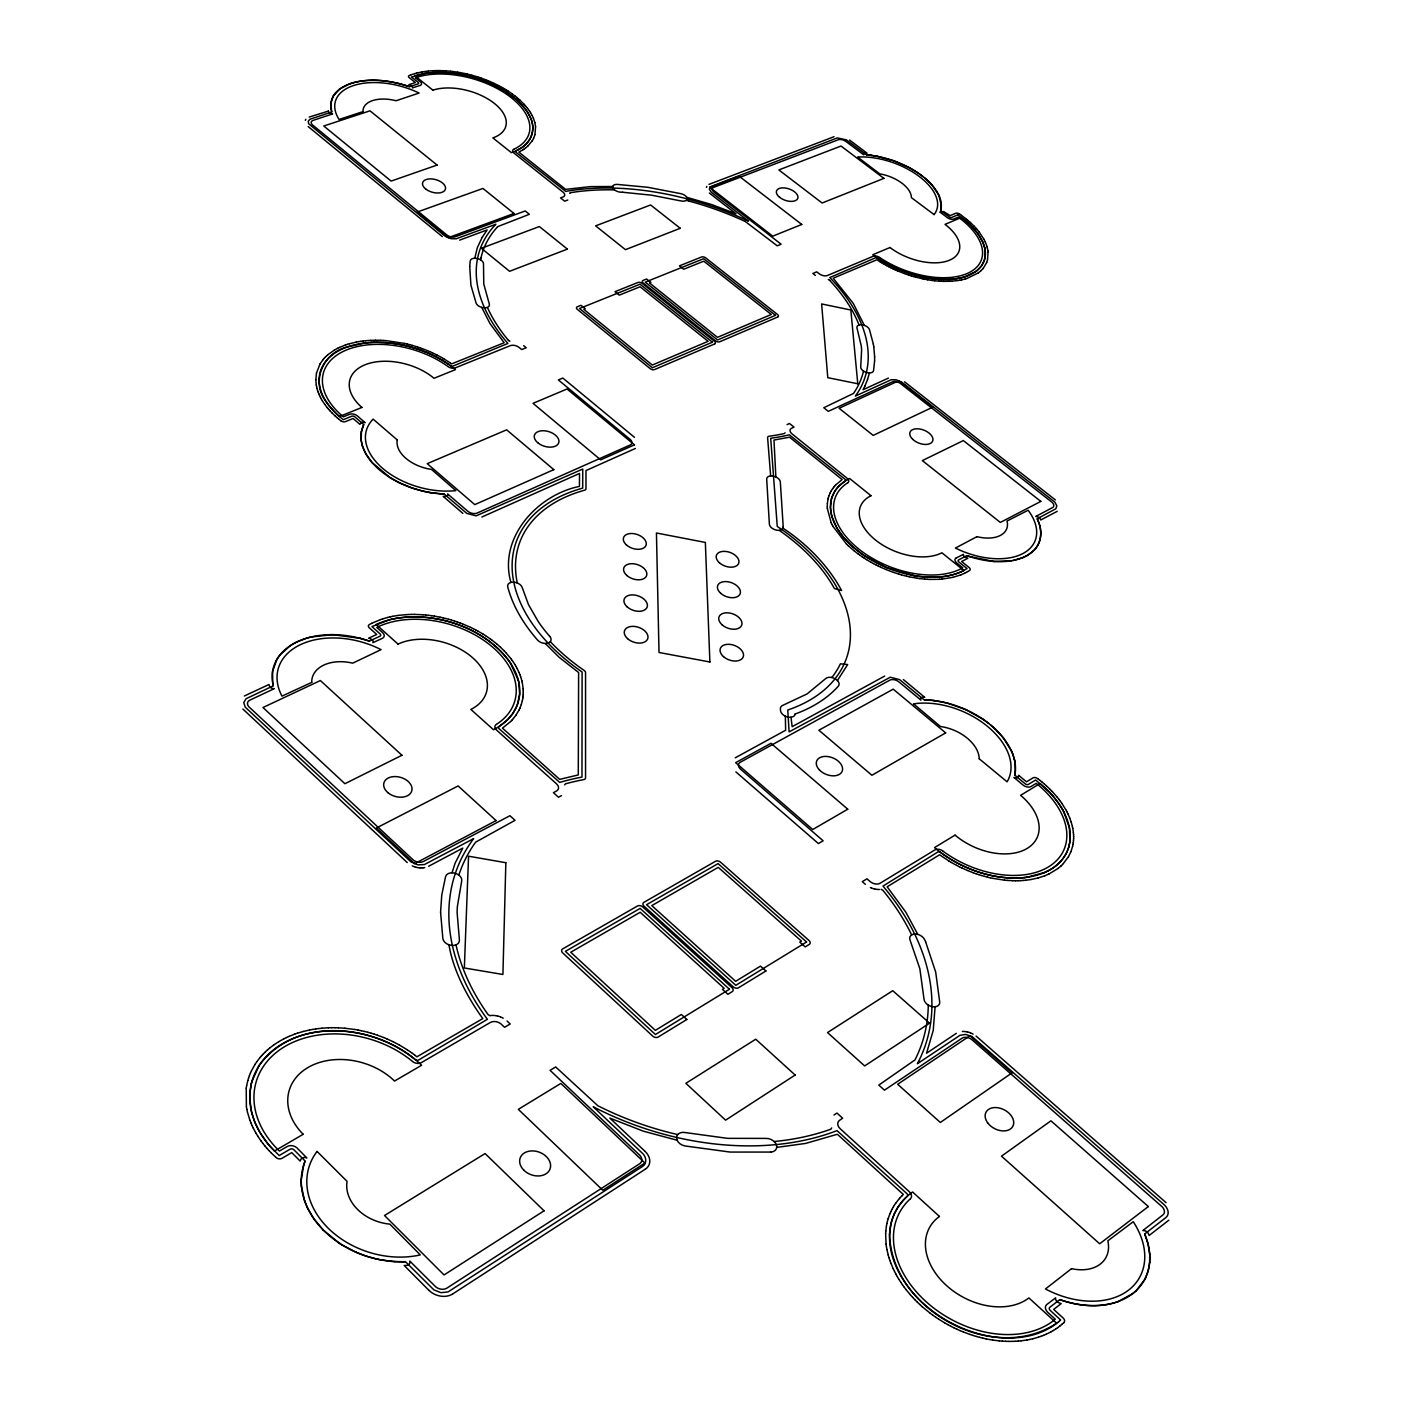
<?xml version="1.0" encoding="UTF-8"?>
<svg xmlns="http://www.w3.org/2000/svg" width="1412" height="1412" viewBox="0 0 1412 1412"><rect width="100%" height="100%" fill="white"/><g stroke="black" fill="none" stroke-linecap="round" stroke-linejoin="round"><path stroke-width="1.5" d="M440.579 912.187L442.874 938.768A8.507 6.072 17.4 0 0 452.228 945.475A8.507 6.072 17.4 0 0 459.377 939.545L457.117 912.611A283.177 197.115 22.2 0 1 457.364 906.557L461.653 881.264A8.366 5.86 17.2 0 0 455.211 873.269A8.366 5.86 17.2 0 0 445.61 876.534L441.762 894.996L440.579 912.152M301.197 1180.238L301.391 1185.956M1073.614 838.446L1073.632 836.575M315.811 379.74L316.464 373.192M889.56 1234.529C891.784 1310.636 995.495 1366.604 1058.647 1321.756M885.642 1233.647L886.065 1244.078M941.327 205.517L940.798 209.7M301.197 1180.22L303.756 1164.794M874.593 361.048L874.628 356.883M249.871 1093.982L249.8 1099.03M874.575 361.066L873.569 370.632A6.742 3.795 20.3 0 1 866.491 372.468A6.742 3.795 20.3 0 1 860.738 366.714L861.62 349.876A230.262 130.592 17.9 0 0 861.249 345.869L857.049 328.255A6.636 3.689 20.1 0 1 861.849 324.795A6.636 3.689 20.1 0 1 869.457 329.543L873.322 344.034M523.181 694.828L523.27 692.939M827.361 503.625L827.291 506.873M985.382 254.072L984.376 260.214M469.702 266.427L470.92 285.206L476.162 303.298A6.919 3.989 16.2 0 0 484.369 307.816A6.919 3.989 16.2 0 0 489.24 303.756L483.769 284.041L483.504 263.973A6.831 3.865 16.1 0 0 477.38 258.555A6.831 3.865 16.1 0 0 470.249 260.867L469.702 266.391M1073.508 840.422L1073.614 838.552M885.659 1233.523L885.801 1231.07M889.56 1234.494L890.76 1224.822M249.871 1093.947L251.248 1084.063M1149.65 1262.522L1149.703 1254.156M1015.334 771.623L1015.052 762.815M523.005 696.804L523.181 694.933M827.361 503.537L828.085 498.807M1149.65 1262.54L1148.238 1270.5M885.818 1230.946L886.436 1226.022M1073.314 842.364L1073.491 840.528M1069.925 841.323L1069.431 827.856L1063.748 811.812M1015.316 771.64L1015.14 773.176M246.217 1088.264L246.394 1106.655M522.722 698.763L522.987 696.91M1073.014 844.288L1073.296 842.47M1069.925 841.34L1068.813 846.741M1015.122 773.194L1014.928 774.323A2.347 1.483 24.3 0 0 1015.722 775.929L1025.218 783.819A2.365 1.483 24.4 0 0 1028.36 784.401L1035.667 779.989L1049.628 792.361M246.235 1088.122L246.641 1085.687M776.759 1147.391L805.652 1143.42L837.351 1134.26L903.345 1194.481L902.039 1195.735M361.419 431.666L361.19 440.262M886.454 1225.881L886.895 1223.551M522.352 700.687L522.705 698.869M480.486 259.773L480.804 258.219M361.419 431.648L363.502 425.294A2.259 1.377 14.9 0 0 363.008 423.9L354.853 416.858A2.259 1.359 14.8 0 0 351.729 416.24L343.24 419.682L337.68 415.022M1072.643 846.176L1072.996 844.376M246.659 1085.563L247.806 1080.621M706.477 187.372L706.794 186.384M987.5 259.967L988.082 252.13M534.936 134.669L535.572 126.78M890.76 1224.786L891.943 1220.197M886.93 1223.41L887.46 1221.115M316.482 373.103L320.03 363.961M522.316 700.793L521.31 704.5M869.421 372.997L867.533 379.563M251.265 1084.028L251.865 1081.645M1072.626 846.265L1070.949 851.63M828.103 498.718L828.491 497.253M831.58 498.295L830.433 507.596L831.703 515.909M940.798 209.717L940.727 209.964A1.924 1.024 20.4 0 0 941.363 211.076L949.093 216.883A1.942 1.024 20.5 0 0 951.688 217.448L957.83 214.871M1148.238 1270.518L1145.485 1277.966M887.495 1220.992L888.13 1218.715M987.482 260.037L986.706 262.42M247.841 1080.498L248.547 1078.15M534.919 134.74L533.577 138.394M251.865 1081.61L258.978 1065.742M612.702 186.525L590.622 186.596L565.647 189.367L518.786 152.108L519.898 151.543M1068.813 846.776C1065.936 857.278 1057.941 865.785 1048.392 870.692M828.509 497.165L828.985 495.736M831.597 498.277L834.739 491.305M888.183 1218.591L889.789 1214.073M891.96 1220.162L894.467 1213.561M303.756 1164.776L304.692 1162.147A2.824 2.171 15.2 0 0 304.11 1160.011L293.961 1149.845A2.824 2.171 14.9 0 0 290.025 1149.227L279.188 1155.563L268.227 1144.267L259.843 1132.283L254.866 1122.205L251.548 1111.932L249.8 1099.065M783.007 528.212C806.287 543.514 828.032 565.206 841.587 590.516L834.386 588.504A171.611 107.383 19.3 0 0 781.824 532.165L779.23 530.347M248.6 1078.009L249.394 1075.697M521.275 704.588L519.898 708.189M517.216 705.206L519.651 694.174L518.839 682.508M984.376 260.232L981.587 265.774L977.051 270.539M867.533 379.599L864.956 385.953M829.003 495.647L830.221 492.788M249.447 1075.573L250.365 1073.296M305.327 120.32L305.822 119.332M517.198 705.223L512.697 713.66L507.543 719.749M1070.914 851.736L1068.46 856.766M986.688 262.491L983.44 268.051M889.842 1213.949L890.76 1211.814M250.418 1073.155L251.424 1070.914M519.069 709.989L519.863 708.277M864.956 385.988L863.067 389.712L888.395 378.116M894.484 1213.526L897.82 1207.384M890.813 1211.708L891.837 1209.625M1145.485 1277.984L1144.602 1279.731M251.477 1070.79L255.219 1064.066M533.542 138.464L532.271 140.759M830.256 492.717L830.944 491.358M519.016 710.077L515.98 715.16M891.89 1209.502L893.002 1207.472M1144.585 1279.749L1136.13 1290.762M276.681 659.792L272.551 671.618L272.763 683.602M333.267 96.087L330.867 103.5L331.608 111.354A2.03 1.094 14.5 0 1 330.955 112.272L310.022 119.208L308.275 121.185L308.628 123.744L445.239 236.281L450.887 238.663L456.129 238.805L495.859 224.243L494.765 225.408A202.834 114.866 18.2 0 0 507.879 343.451L453.111 366.026A2.189 1.288 15.9 0 1 450.234 365.514C431.631 352.188 409.162 344.599 386.429 342.675M482.163 237.375L477.291 247.753L474.803 258.255M276.681 659.775L280.088 654.815M830.997 491.288L832.656 488.64M333.267 96.069L339.762 88.991L349.788 83.802M482.18 237.357L487.122 229.962L459.624 240.146M893.072 1207.366L894.255 1205.389M1068.407 856.855L1062.583 864.444M320.083 363.89L322.942 359.76M834.739 491.288L838.604 486.363M532.236 140.812L527.753 146.16M894.325 1205.266L895.614 1203.342M897.838 1207.348L903.556 1199.918M258.996 1065.707C294.737 1016.358 372.168 1023.735 415.11 1059.459A2.718 2.012 17.3 0 0 418.729 1059.935L487.405 1019.305A250.312 174.735 21.5 0 1 472.279 840.493L473.655 838.622L424.341 864.585L417.864 864.868L410.892 861.814L245.211 707.13L243.764 702.594L246.076 698.711L272.216 686.338A2.489 1.659 13.8 0 0 273.028 684.926L272.94 684.485M255.307 1063.96L256.684 1061.877M515.927 715.249L513.474 718.426M256.772 1061.771L259.914 1057.676M895.702 1203.236L898.614 1199.459M550.309 641.701L552.798 644.225A171.611 107.383 19.3 0 0 583.191 669.765L584.127 670.418A3.565 2.312 18.3 0 1 585.556 672.606L585.556 777.606A3.689 2.471 18.8 0 1 583.615 779.636L581.144 780.112A246.447 172.035 21.5 0 0 565.524 783.819L564.623 784.825M832.709 488.57L833.627 487.334M280.088 654.797L290.237 645.708M833.68 487.264L834.686 486.063M982.576 269.092L983.405 268.103M322.995 359.689L324.072 358.436M260.002 1057.57L261.661 1055.647M898.685 1199.37L900.238 1197.605M512.097 719.996L513.403 718.514M1060.641 1319.973L1050.21 1310.407A2.789 2.012 30.7 0 1 1049.822 1307.283L1058.841 1300.311A2.789 1.994 30.7 0 1 1061.171 1300.099C1079.333 1306.206 1099.666 1308.094 1118.004 1301.635M834.739 485.993L835.798 484.845M324.142 358.366L325.289 357.148M261.75 1055.541L263.497 1053.687M982.523 269.145L980.616 271.051M677.654 1134.595L674.212 1133.748A246.447 172.035 21.5 0 1 597.858 1105.755L555.675 1066.942L550.08 1070.331L639.971 1155.422A8.207 6.107 22.2 0 1 640.095 1163.453L446.404 1288.432A8.649 6.795 19.3 0 1 435.655 1286.809L409.833 1261.11A4.677 3.671 18.2 0 1 406.303 1265.417L404.185 1265.487L428.824 1290.215M497.501 226.697L529.376 214.306L525.211 210.953L454.946 236.863A6.266 3.512 15.8 0 1 447.216 235.275L312.299 124.75A6.142 3.336 14.4 0 1 312.758 120.497L332.65 113.913A3.301 1.783 14.5 0 1 328.608 111.742L328.414 111.107M903.574 1199.9L907.157 1196.37A2.718 1.959 27.1 0 0 906.769 1193.493L837.016 1130.624A250.312 174.735 21.5 0 1 596.27 1108.332L593.199 1106.743L642.213 1153.074C646.255 1156.322 647.473 1163.541 642.442 1166.524L448.028 1291.945L440.897 1292.668L433.89 1289.88L406.497 1262.716A2.877 2.259 18.2 0 0 403.92 1261.693L403.214 1261.728M510.632 721.532L512.027 720.085M900.327 1197.517L901.95 1195.823M838.622 486.363L845.223 481.033A2.171 1.271 20.6 0 0 844.941 479.18L789.326 434.825A202.834 114.866 18.2 0 1 772.823 437.949L770.705 438.25L777.253 526.447A175.07 109.536 19.3 0 1 788.673 709.707L787.755 710.024L789.114 731.875L890.301 677.213L899.638 679.631L923.254 699.099A2.312 1.447 22.7 0 0 925.337 699.893L928.055 700.017M263.603 1053.581L265.438 1051.781M835.869 484.775L842.17 479.603L789.555 437.173L773.97 440.067L775.859 476.938M1063.748 1322.709L1064.03 1322.426A4.201 3.018 30.9 0 0 1063.289 1318.155L1053.687 1309.418L1061.189 1303.594L1059.229 1302.923A4.518 3.248 30.6 0 1 1055.629 1297.84L1046.68 1304.617A7.06 5.083 30.7 0 0 1047.739 1312.313L1055.311 1319.214L1053.705 1320.52A95.716 69.082 29.1 0 1 929.114 1304.317A95.716 69.082 29.1 0 1 910.105 1199.017M325.36 357.077L326.578 355.895M1061.153 865.838L1062.512 864.532M510.544 721.603L502.46 728.133L559.699 779.371L578.285 774.923L578.62 672.518L559.152 657.321L545.261 643.466M507.526 719.785L499.071 726.509A2.453 1.624 17.4 0 0 499.142 728.768L559.734 782.407A250.312 174.735 21.5 0 1 579.449 777.571L581.973 777.077L582.097 671.953L581.126 671.3A175.07 109.536 19.3 0 1 581.779 488.375L582.697 488.128L582.75 469.049L476.162 515.839L466.842 513.438L445.009 494.765A2.294 1.412 16 0 0 442.962 493.988L429.901 492.541M1032.754 551.457C1041.827 543.779 1042.744 530.1 1037.679 519.916M1136.113 1290.78L1133.024 1293.427M265.544 1051.675L267.45 1049.928M1061.842 1324.403L1063.642 1322.797M1032.754 551.457L1026.895 555.64M1058.665 1321.738L1060.483 1320.132M326.649 355.824L327.937 354.694M1061.065 865.909L1058.047 868.451M527.682 146.213L525.423 148.084M980.563 271.104L978.392 272.851M267.556 1049.84L269.551 1048.145M1059.847 1326.044L1061.736 1324.491M328.008 354.624L334.097 350.282M269.657 1048.057L273.999 1044.774M1168.854 1220.197L1149.156 1235.447L1148.503 1233.841A4.412 3.071 30.6 0 0 1142.873 1230.558L1163.329 1214.567A8.066 5.56 30.4 0 0 1162.094 1206.731L971.703 1039.514A7.731 5.313 26.2 0 0 962.454 1037.944L884.459 1090.17L878.811 1085.104L914.941 1059.953A246.447 172.035 21.5 0 0 928.231 1007.586L928.337 1005.167M1133.024 1293.445L1118.022 1301.635M975.939 271.386L977.033 270.557M1057.782 1327.598L1059.741 1326.115M645.425 1169.118L646.131 1168.606A6.848 5.101 22.4 0 0 646.449 1168.324L647.067 1167.759A6.848 5.101 22.4 0 0 647.349 1167.459L647.879 1166.841A6.848 5.101 22.4 0 0 648.108 1166.506L648.549 1165.835A6.848 5.101 22.5 0 0 648.743 1165.482L649.079 1164.741A6.848 5.101 22.4 0 0 649.22 1164.37L649.467 1163.612A6.848 5.101 22.4 0 0 649.555 1163.223L649.697 1162.429A6.848 5.083 22.4 0 0 649.732 1162.023L649.767 1161.193A6.848 5.083 22.4 0 0 649.767 1160.788L649.697 1159.958A6.848 5.083 22.4 0 0 649.644 1159.534L649.485 1158.687A6.848 5.083 22.4 0 0 649.379 1158.264L649.114 1157.416A6.831 5.083 22.4 0 0 648.955 1157.01L648.585 1156.163A6.831 5.083 22.4 0 0 648.39 1155.757L647.932 1154.945A6.831 5.083 22.4 0 0 647.684 1154.539L647.137 1153.745A6.831 5.083 22.4 0 0 646.837 1153.357L646.219 1152.598A6.831 5.083 22.3 0 0 645.884 1152.227L645.16 1151.468M1057.959 868.521L1048.992 873.975M524.17 149.001L525.352 148.136M978.322 272.904L966.92 278.464M975.921 271.404L964.926 276.77M686.32 200.345L688.88 201.016M1055.629 1329.063L1057.659 1327.668M911.675 934.868L911.164 933.932A246.447 172.035 21.5 0 0 882.853 890.266L881.194 889.331M274.122 1044.703L278.746 1041.685M834.015 1115.021L836.963 1113.044L842.629 1118.216L839.205 1120.563A7.995 5.736 25.4 0 0 840.281 1128.823L909.293 1191.71A6.883 4.96 27.1 0 1 910.44 1198.806M956.348 1033.319L926.554 1053.228L933.244 1030.372L935.079 1006.827M522.828 149.866L524.099 149.037M290.237 645.69L293.537 643.695M452.864 1293.851L645.231 1169.242M1053.387 1330.475L1055.505 1329.151M967.926 571.489L969.709 570.377A3.301 1.977 22.3 0 0 969.232 567.606L961.66 561.517L967.838 558.269L966.267 557.722A3.565 2.118 22.2 0 1 963.478 554.298L956.189 558.005M519.069 149.248C530.93 143.671 536.542 128.457 530.065 116.808M522.758 149.919L519.969 151.508M334.185 350.229L337.574 348.34M278.87 1041.615L283.777 1038.879M452.67 1293.974L451.787 1294.486A7.219 5.666 19.5 0 1 451.346 1294.698L450.446 1295.104A7.219 5.683 19.5 0 1 449.969 1295.298L448.998 1295.616A7.219 5.683 19.4 0 1 448.504 1295.757L447.48 1295.987A7.219 5.683 19.4 0 1 446.969 1296.092L445.91 1296.234A7.219 5.683 19.4 0 1 445.38 1296.287L444.286 1296.357A7.219 5.683 19.4 0 1 443.739 1296.357L442.644 1296.322A7.219 5.683 19.4 0 1 442.08 1296.287L440.968 1296.163A7.219 5.683 19.3 0 1 440.42 1296.075L439.308 1295.863A7.219 5.683 19.3 0 1 438.761 1295.739L437.667 1295.439A7.219 5.683 19.3 0 1 437.12 1295.263L436.043 1294.892A7.219 5.683 19.3 0 1 435.531 1294.68L434.49 1294.204A7.219 5.683 19.2 0 1 433.978 1293.957L432.99 1293.41A7.219 5.683 19.2 0 1 432.513 1293.127L431.578 1292.509A7.219 5.683 19.2 0 1 431.137 1292.192L430.254 1291.521A7.219 5.683 19.2 0 1 429.848 1291.168L429.019 1290.409M1051.075 1331.798L1053.264 1330.545M966.302 572.389L967.855 571.542M293.555 643.678L297.067 641.86M1026.895 555.64L1022.712 557.669M735.246 757.82L785.637 730.251L785.354 716.202M884.671 676.066L792.15 726.686L790.985 717.243M519.051 149.266L516.015 150.819A2.012 1.094 16.4 0 0 516.068 152.355L565.7 191.397A202.834 114.866 18.2 0 1 746.154 220.06L748.431 221.119L711.366 192.297L709.371 189.261L709.883 186.931L837.281 137.917L846.388 139.859L865.821 154.332A1.906 0.988 19.5 0 0 867.55 154.985L869.792 155.214M428.648 866.262L462.801 848.1L455.193 862.961L452.034 872.792M561.464 795.644L558.481 797.233L553.416 792.679L556.893 790.791A7.431 5.013 18.3 0 0 556.487 783.819L496.565 730.075A6.195 4.112 17.4 0 1 496.23 724.444M371.585 623.38L369.22 624.633A3.618 2.347 15.3 0 0 369.185 627.705L376.704 634.465L368.673 638.189L370.403 638.789A3.936 2.577 15.2 0 1 372.927 642.654L382.475 638.295A6.107 3.971 15.4 0 0 382.723 632.752L376.792 627.422L378.522 626.593A84.332 55.474 16.2 0 1 491.217 645.937A84.332 55.474 16.2 0 1 496.583 724.285M244.311 696.01L269.021 684.485L269.321 685.773A4.042 2.683 13.9 0 0 274.263 688.65L249.5 700.317A7.519 5.048 13.6 0 0 248.794 706.706L413.345 860.084A7.695 5.366 16.5 0 0 422.912 861.744L509.926 815.712L515.027 820.337L475.632 842.152A246.359 171.964 21.5 0 0 458.829 875.069L458.829 875.069M1057.2 511.338L1040.768 519.969L1040.273 518.892A3.495 2.03 22.7 0 0 1035.773 516.474L1052.84 507.42A6.389 3.689 22.7 0 0 1052.046 502.301L900.15 383.287A6.23 3.512 20.7 0 0 892.613 381.752L828.279 411.351L823.761 407.75L853.501 393.436A199.639 113.066 18.2 0 0 863.509 371.074M976.91 536.684L955.43 548.068A63.187 36.941 22.1 0 0 1022.729 553.628A63.187 36.941 22.1 0 0 1028.148 510.244L1007.021 521.028A32.317 18.885 22.1 0 1 976.91 536.648M1050.952 1331.869L1046.221 1334.199M635.382 448.469L585.998 470.549L585.962 488.764A3.353 2.047 17.7 0 1 584.603 490.211L583.721 490.441A171.611 107.383 19.3 0 0 516.951 581.32L517.163 582.927M964.59 573.254L966.214 572.442M962.207 571.295L967.079 568.577L958.819 561.941A2.206 1.306 22.2 0 1 958.589 559.946L966.02 556.046A2.189 1.306 22.3 0 1 967.891 556.046L968.42 556.222M1048.357 870.692L1044.562 872.51M283.918 1038.808L286.407 1037.591M337.68 348.305L339.409 347.458M371.691 623.31L380.428 619.639M297.085 641.842L306.757 638.136M787.066 424.588L789.467 423.476L794.021 427.13L791.214 428.454A6.407 3.742 19.9 0 0 791.991 433.837L847.006 478.174A5.489 3.23 20.6 0 1 847.835 482.78M960.513 572.072L962.19 571.313M964.502 573.307L960.99 574.825M286.548 1037.52L289.089 1036.373M1048.887 874.028L1044.862 875.758M455.988 944.91L456.023 944.893A246.394 171.999 21.5 0 0 488.111 1014.628L489.876 1015.652M481.863 517.021L579.502 473.461L579.432 486.416C536.913 494.994 498.154 538.254 510.915 582.415M708.965 184.39L834.068 136.699M339.515 347.405L345.287 345.075M567.8 200.027L564.694 201.21L560.546 197.909L563.388 196.833A6.072 3.336 16.8 0 0 563.053 192.156L513.968 153.096A5.083 2.753 16.4 0 1 513.686 149.301M1043.68 1335.293L1046.08 1334.269M289.231 1036.32L294.631 1034.166M960.495 572.089C945.916 578.196 929.537 578.179 914.182 575.619M1044.527 872.528L1026.912 877.276M1022.694 557.669L1013.004 560.511M1041.085 1336.282L1043.539 1335.346M411.086 74.801L409.286 75.471A2.965 1.571 15.3 0 0 409.162 77.607L415.375 82.567L408.862 84.685L410.274 85.179A3.23 1.73 15.3 0 1 412.375 87.915L420.141 85.444A5.03 2.665 15.4 0 0 420.282 81.702L415.393 77.801L416.787 77.325A69.294 37.153 15.8 0 1 509.132 96.069A69.294 37.153 15.8 0 1 513.95 149.213M347.405 346.928C323.348 352.276 310.04 382.193 326.454 402.067M960.884 574.861L953.065 577.296M1044.756 875.793L1038.226 877.929M349.805 83.802L353.547 82.637M294.79 1034.113L297.491 1033.178M1038.42 1337.199L1040.944 1336.334M411.174 74.765L414.581 73.671M347.44 346.928L364.578 343.028M345.393 345.04L347.352 344.387M380.552 619.586L382.776 618.844M309.21 117.072L328.414 111.089M297.632 1033.143L303.351 1031.448M347.458 344.351L349.47 343.734M1038.261 1337.235L1032.896 1338.752M382.899 618.809L387.629 617.468M964.908 276.77L961.607 277.687M965.226 278.976L966.832 278.499M306.775 638.136L310.958 637.024M414.669 73.636L416.399 73.159M349.576 343.716L356.124 342.128M389.5 619.78L371.956 626.575L380.11 633.97A2.418 1.571 15.4 0 1 379.952 636.212L370.315 640.695A2.418 1.571 15.2 0 1 368.091 640.713L360.395 638.4M353.547 82.637C371.638 78.013 390.895 80.537 408.421 86.361A1.994 1.059 15.3 0 0 410.239 86.45L418.058 83.908A1.977 1.059 15.4 0 0 418.164 82.39L411.421 77.025L427.659 72.983M965.137 278.994L961.678 279.841M1038.102 877.964L1031.06 879.5M303.509 1031.413L309.404 1030.036M416.505 73.142L418.27 72.7M387.77 617.432L390.136 616.867M389.535 619.762L391.918 619.197M310.975 637.024L332.597 634.641M961.59 277.687L954.424 278.976M1030.054 1339.406L1032.737 1338.788M952.959 577.332L941.998 579.096M418.376 72.683L422.153 71.924M391.954 619.197L394.354 618.685M390.277 616.832L392.677 616.338M959.842 280.194L961.59 279.858M1027.159 1339.953L1029.895 1339.441M309.563 1030.019L312.476 1029.472M356.23 342.11L360.766 341.333M392.818 616.303L397.902 615.455M394.389 618.685C436.89 611.431 484.775 627.422 510.403 662.952M570.413 192.632L569.689 193.25M423.829 867.762L424.747 867.603M957.936 280.511L959.736 280.211M422.259 71.906L424.147 71.606M312.634 1029.436L315.6 1028.96M1027.001 1339.988L1021.211 1340.8M1011.221 560.829L993.819 561.447M1030.937 879.535L1026.047 880.205M424.253 71.588L428.277 71.094M957.83 280.529L951.988 281.165M360.89 341.316L363.149 341.016M315.758 1028.942L318.741 1028.554M398.043 615.438L405.985 614.644M1024.477 877.576L1026.877 877.276M427.695 72.983L429.672 72.771M770.652 475.915L767.616 437.738A3.23 1.889 19.6 0 1 769.152 436.202L771.27 435.92A199.639 113.066 18.2 0 0 784.366 433.537L785.037 432.796M363.272 340.998L365.567 340.751M364.596 343.028L371.638 342.428M954.388 278.976L950.576 279.347M318.918 1028.536L321.936 1028.218M490.352 1015.581L491.323 1015.475M1024.441 877.576C994.683 880.347 964.643 870.039 940.763 852.566A2.436 1.589 24 0 0 937.656 852.107L882.994 886.101A250.312 174.735 21.5 0 1 918.435 1061.683L917.359 1063.748L959.948 1035.314L965.631 1034.431L971.95 1036.479L1163.806 1204.418C1167.583 1207.401 1170.371 1213.967 1165.871 1217.585L1145.52 1233.311A2.718 1.889 30.7 0 0 1145.132 1235.147L1147.868 1243.337M1023.471 880.453L1025.924 880.223M1018.176 1341.1L1021.052 1340.818M774.2 1141.567L775.417 1141.39A246.447 172.035 21.5 0 0 830.838 1129.194L831.686 1127.941M428.383 71.077L432.531 70.759M429.689 72.753L444.462 72.418L457.876 73.83M509.838 341.227L508.426 340.469M365.69 340.733L368.02 340.539M422.435 867.886L423.371 867.815M828.279 279.576L829.638 280.282M939.651 579.273L941.875 579.114M322.095 1028.201L328.361 1027.795M1020.858 880.611L1023.347 880.453M368.144 340.539L370.491 340.38M1015.104 1341.294L1018.017 1341.1M948.599 279.47L950.541 279.347M949.923 281.288L951.882 281.182M406.126 614.626L411.51 614.414M939.527 579.291L929.908 579.414M432.637 70.741L434.702 70.653M370.632 340.38L375.539 340.239M371.656 342.428L374.039 342.339M1018.211 880.717L1020.717 880.629M948.564 279.47L938.203 279.329M949.817 281.288L943.534 281.359M1011.98 1341.382L1014.928 1341.294M962.366 1031.484L963.284 1031.466M328.537 1027.795L331.626 1027.707M434.825 70.653L436.908 70.6M491.817 1015.457L492.806 1015.422M374.074 342.339L376.474 342.304M403.179 1261.728L394.601 1261.569M1015.528 880.753L1018.07 880.717M878.599 889.489L879.482 889.489M420.988 867.921L421.959 867.921M411.669 614.414L414.316 614.397M437.032 70.6L439.15 70.6M1008.839 1341.4L1011.822 1341.4M331.785 1027.707L334.891 1027.707M375.663 340.239L380.658 340.327M376.51 342.304L386.394 342.657M332.614 634.641L360.378 638.383M1012.81 880.7L1015.387 880.753M439.256 70.6L443.668 70.724M414.457 614.397L422.823 614.75M335.068 1027.724L338.174 1027.795M1005.662 1341.312L1008.68 1341.4M614.485 189.896L613.496 189.861A199.639 113.066 18.2 0 0 570.519 192.685M941.327 281.27L943.41 281.359M1012.669 880.7L1007.286 880.4M380.799 340.327L383.252 340.451M927.402 579.291L929.784 579.414M338.333 1027.812L344.757 1028.218M493.317 1015.44L494.324 1015.493M963.743 1031.466L964.678 1031.519M1002.467 1341.135L1005.503 1341.312M443.792 70.724L445.963 70.865M939.121 281.147L941.222 281.27M928.072 700.017L933.561 700.511M419.505 867.85L420.494 867.903M394.583 1261.569L391.724 1261.357M877.258 889.419L878.158 889.472M383.393 340.451L385.864 340.627M924.878 579.114L927.278 579.291M446.086 70.865L450.604 71.253M938.186 279.329L922.777 277.158M938.998 281.147L934.603 280.759M993.801 561.447L968.438 556.222M999.237 1340.87L1002.291 1341.135M422.965 614.767L425.683 614.997M386.005 340.627L404.291 343.381M391.706 1261.357L378.716 1259.469M924.736 579.096L919.741 578.585M1004.497 880.153L1007.144 880.4M344.934 1028.236L354.641 1029.472M425.824 615.014L428.542 615.314M999.078 1340.853L992.742 1340.059M450.728 71.271L452.934 71.518M869.81 155.214L871.628 155.426M1004.338 880.135L993.166 878.405M932.308 280.476L934.479 280.741M933.579 700.511L934.673 700.634M494.835 1015.528L495.859 1015.669M428.701 615.332L431.419 615.685M965.137 1031.554L966.09 1031.678M453.058 71.535L457.629 72.188M871.628 155.426L877.152 156.308M934.691 700.634L947.011 703.017M418.023 867.656L419.011 867.798M917.165 578.214L919.618 578.567M932.185 280.459L927.702 279.788M875.864 889.242L876.799 889.366M431.578 615.703L434.296 616.126M917.023 578.196L909.328 576.802M989.477 1339.529L992.565 1340.041M457.753 72.206L459.994 72.594M457.912 73.83L466.948 75.613M434.437 616.144L437.173 616.62M429.883 492.541L423.053 491.147M354.818 1029.489L357.942 1030.036M927.578 279.77L923.024 278.905M914.146 575.619L886.718 567.642L863.897 555.428M831.756 677.478L831.827 677.495A171.611 107.383 19.3 0 0 840.405 663.834L847.677 664.558L837.44 680.531M460.118 72.612L464.707 73.512M877.17 156.308L893.884 160.844L909.734 167.904M986.211 1338.894L989.3 1339.494M437.314 616.656L440.032 617.185M358.118 1030.072L361.225 1030.707M496.371 1015.757L497.377 1015.952M966.567 1031.766L967.52 1031.96M416.558 867.374L417.528 867.568M874.487 888.96L875.405 889.154M378.698 1259.451L375.857 1258.833M990.306 877.805L993.007 878.388M922.742 277.14L896.09 268.456M922.901 278.87L915.982 277.229M440.191 617.22L442.891 617.821M982.928 1338.17L986.035 1338.858M464.83 73.548L467.072 74.042M906.716 576.202L909.187 576.767M361.384 1030.742L364.49 1031.448M404.432 343.416L406.921 343.981M987.447 877.117L990.147 877.77M375.821 1258.833L365.92 1256.045M423.035 491.147L411.81 487.899M467.195 74.077L471.767 75.224M466.966 75.613L484.687 81.066M443.05 617.856L445.751 618.509M904.086 575.549L906.575 576.167M979.646 1337.358L982.752 1338.135M407.044 344.016L409.533 344.634M364.649 1031.484L367.738 1032.26M947.028 703.017L965.861 709.636M984.588 876.375L987.288 877.081M445.91 618.544L448.592 619.25M901.456 574.861L903.945 575.514M409.674 344.687L412.127 345.358M976.38 1336.458L979.487 1337.305M913.635 276.575L915.858 277.193M367.914 1032.313L370.968 1033.16M471.89 75.26L476.409 76.566M497.889 1016.075L498.895 1016.358M415.093 866.968L416.063 867.25M967.997 1032.084L968.95 1032.348M873.093 888.589L874.01 888.854M981.728 875.564L984.429 876.34M448.734 619.303L451.416 620.062M898.844 574.102L901.333 574.808M412.269 345.393L417.299 346.911M911.287 275.87L913.511 276.54M917.782 934.373L905.886 912.276L887.16 886.789L939.615 854.772L948.758 860.896M973.115 1335.47L976.204 1336.405M371.144 1033.213L374.18 1034.131M481.739 307.392L489.964 323.542L504.172 342.745L451.628 363.89L450.163 362.866M978.869 874.681L981.569 875.511M451.558 620.115L454.223 620.927M898.703 574.049L893.637 572.407M908.957 275.146L911.164 275.834M476.532 76.601L478.721 77.307M374.339 1034.184L377.357 1035.19M969.867 1334.393L972.939 1335.417M454.364 620.98L457.011 621.862M976.045 873.746L978.728 874.628M417.44 346.964L419.841 347.758M478.844 77.342L481.015 78.066M906.628 274.352L908.834 275.093M365.902 1256.045L356.301 1252.373M411.792 487.881L400.037 483.063M481.139 78.119L485.534 79.725M904.315 273.54L906.504 274.316M419.982 347.811L422.382 348.658M891.06 571.489L893.514 572.372M457.153 621.915L459.765 622.851M973.203 872.74L975.886 873.693M871.716 888.113L872.634 888.43M969.426 1032.507L970.362 1032.843M413.663 866.474L414.599 866.827M499.389 1016.516L500.377 1016.869M377.516 1035.243L383.623 1037.52M969.691 1334.34L963.408 1331.993M904.192 273.487L897.467 270.822M864.32 325.36L853.254 303.368L833.221 278.217L876.887 259.773L880.276 261.944M422.506 348.711L427.359 350.6M890.919 571.436L885.942 569.495M459.906 622.904L462.501 623.892M973.062 872.669L967.608 870.533M448.981 944.84C453.075 969.956 467.09 996.907 482.798 1018.599L416.893 1056.811L415.075 1055.364M485.657 79.76L487.758 80.608M484.722 81.084L491.023 83.714M462.642 623.945L470.514 627.334M383.799 1037.573L386.711 1038.791M960.213 1330.669L963.231 1331.922M487.881 80.643L489.964 81.525M427.483 350.653L429.795 351.641M885.818 569.442L880.912 567.306M967.467 870.463L962.101 868.08M870.374 887.548L871.275 887.936M970.838 1033.019L971.756 1033.425M490.07 81.561L494.271 83.449M895.226 269.833L897.344 270.769M412.269 865.891L413.186 866.297M500.854 1017.064L501.807 1017.487M356.265 1252.373L342.092 1244.978M386.87 1038.861L392.765 1041.562M957.036 1329.257L960.036 1330.598M429.936 351.694L432.213 352.718M965.879 709.654L983.211 719.379M896.073 268.439L877.876 258.378A1.977 1.077 20 0 0 875.316 257.902L829.815 277.546A202.834 114.866 18.2 0 1 856.325 394.76L855.407 396.031L891.201 379.74L896.143 379.793L901.844 382.193L1054.817 502.107L1056.847 505.761L1055.858 508.761L1037.855 518.398A2.153 1.235 22.7 0 0 1037.502 519.545L1037.661 519.898M491.058 83.732L504.684 90.95M893.019 268.827L895.12 269.78M745.095 221.366L777.235 245.812L781.136 244.223L713.554 191.732A5.93 3.195 18.3 0 1 713.36 187.496L838.552 139.647A5.719 2.965 19.3 0 1 845.488 141.147L863.826 154.861A3.106 1.606 19.5 0 1 865.732 153.078L867.056 153.202L849.565 140.053M432.337 352.788L436.926 355.012M878.44 566.141L880.788 567.236M953.894 1327.774L956.877 1329.186M890.831 267.768L892.896 268.774M494.377 83.502L498.454 85.514M470.655 627.405L473.108 628.605M399.014 482.569L400.02 483.063M959.383 866.774L961.96 868.009M876.005 564.924L878.317 566.071M398.996 482.551L390.189 477.68M392.924 1041.632L398.625 1044.598M950.788 1326.221L953.735 1327.704M888.66 266.674L890.707 267.715M956.701 865.397L959.242 866.703M473.249 628.658L475.685 629.911M972.215 1033.637L973.115 1034.113M873.604 563.67L875.881 564.853M437.049 355.065L441.497 357.448M886.542 265.562L888.554 266.621M498.56 85.567L500.483 86.591M502.284 1017.717L503.202 1018.193M947.734 1324.58L950.629 1326.133M956.559 865.327L951.459 862.503M475.809 629.981L478.191 631.252M871.222 562.364L873.463 563.6M909.752 167.922L917.694 172.705M884.442 264.397L886.436 265.491M500.589 86.644L502.478 87.703M944.699 1322.867L947.558 1324.491M478.333 631.34L483.08 634.112M398.784 1044.686L407.044 1049.646M882.394 263.214L884.336 264.344M871.098 562.294L866.597 559.646M441.603 357.518L443.703 358.736M502.584 87.756L504.437 88.832M948.882 860.985L951.317 862.432M944.54 1322.779L938.768 1319.232M880.382 262.014L882.288 263.161M504.543 88.885L506.343 89.997M443.827 358.807L450.057 362.778M342.075 1244.96L339.657 1243.425M864.356 558.234L866.491 559.576M390.171 477.662L372.08 462.554M483.222 634.2L485.463 635.612M506.449 90.05L508.214 91.18M504.702 90.968L516.21 99.387M862.167 556.769L864.232 558.146M485.587 635.682L490.052 638.736M935.891 1317.325L938.627 1319.143M339.639 1243.407L323.33 1230.134M508.32 91.233L511.797 93.616M959.648 214.112L959.348 213.918A2.895 1.518 20.5 0 0 955.836 213.247L950.188 215.612L943.551 211.518A3.142 1.641 20.4 0 1 939.845 211.976L947.399 217.713A4.889 2.577 20.5 0 0 953.806 219.036L958.271 217.166L959.683 218.207A68.005 36.235 20.3 0 1 968.826 272.728A68.005 36.235 20.3 0 1 879.747 257.566M407.203 1049.751L409.745 1051.463M917.694 172.723L923.413 176.906M863.862 555.41L852.301 546.391M860.014 555.287L862.044 556.699M983.211 719.396L988.718 723.438M933.05 1315.331L935.732 1317.219M959.754 214.183L961.448 215.383M958.06 214.995L967.767 222.602M409.886 1051.552L412.375 1053.334M857.914 553.751L859.89 555.198M511.903 93.686L515.186 96.157M961.554 215.454L966.602 219.319M490.158 638.824L492.258 640.36M1037.785 778.7L1037.467 778.471A3.53 2.224 24.5 0 0 1033.178 777.783L1026.489 781.824L1018.582 775.259L1018.37 776.388A3.83 2.418 24.3 0 1 1013.94 777.412L1023.223 785.213A5.966 3.777 24.4 0 0 1030.954 786.555L1036.232 783.342L1037.979 784.772A83.149 53.356 24.3 0 1 1050.934 865.291A83.149 53.356 24.3 0 1 943.004 851.171M930.279 1313.284L932.908 1315.225M412.516 1053.423L414.934 1055.258M857.808 553.68L853.872 550.609M340.751 420.705L341.069 420.935A3.389 2.065 14.7 0 0 345.322 421.659L353.124 418.499L359.919 424.359L360.378 423.423A3.671 2.224 14.9 0 1 365.143 422.717L357.201 415.763A5.719 3.459 14.8 0 0 349.505 414.334L343.363 416.822L341.863 415.552A77.307 46.278 15.3 0 1 344.228 350.953A77.307 46.278 15.3 0 1 447.904 366.467M1037.908 778.789L1039.991 780.395M815.342 275.411L812.853 273.469L816.736 271.845L819.684 274.105A6.019 3.301 19.6 0 0 827.432 275.499L873.181 256.26A5.03 2.718 20 0 1 879.5 257.355M492.364 640.448L496.495 643.713M930.137 1313.178L922.336 1306.806M904.545 381.822L1055.399 499.936M338.827 419.152L340.645 420.617M515.274 96.228L516.81 97.446M1040.114 780.501L1042.162 782.16M976.045 1036.02L1166.083 1202.671M308.169 126.568L442.291 236.563M523.675 345.658L526.217 347.74L521.699 349.576L518.698 347.123A6.46 3.777 16.6 0 0 510.279 345.675L455.317 367.861A5.542 3.265 15.9 0 1 448.169 366.714M634.482 437.332L562.858 378.063L558.375 379.934L630.476 439.697A6.566 3.918 18.1 0 1 630.546 444.833L476.709 513.244A6.866 4.254 16.4 0 1 468.219 511.603L447.622 493.953A3.707 2.294 16 0 1 444.868 496.459L443.209 496.389L462.854 513.368M903.362 679.56L924.701 697.299L923.113 697.263A3.759 2.347 22.7 0 0 920.889 700.052L898.491 681.555A6.919 4.324 22.3 0 0 890.125 679.984L739.853 762.498A7.219 4.73 21 0 0 740.153 768.799L823.125 840.793L818.395 843.564L735.864 771.887M709.353 193.038L736.04 213.812L711.524 204.511L686.761 197.327M979.257 758.826L1007.109 781.824A68.764 43.578 23.3 0 0 987.906 726.721A68.764 43.578 23.3 0 0 913.529 703.864L940.516 726.562A35.176 22.292 23.3 0 1 979.204 758.826M966.691 219.389L968.208 220.66M853.766 550.539L848.259 545.703M990.483 724.868L995.442 729.263M924.754 178L929.061 181.901M336.956 417.581L338.721 419.082M516.88 97.516L518.363 98.769M1042.268 782.248L1044.262 783.942M496.6 643.801L500.466 647.208M397.213 439.891L373.139 419.135A65.993 40.189 15.8 0 0 382.581 468.29A65.993 40.189 15.8 0 0 455.847 490.617L431.49 469.419A33.764 20.562 15.8 0 1 397.266 439.891M865.362 884.336L862.291 881.67L866.968 878.829L870.604 881.953A7.395 4.924 23.5 0 0 880.047 883.277L935.009 849.865A6.16 4.024 24 0 1 942.687 850.889M276.011 1157.434L276.399 1157.769A4.254 3.265 14.7 0 0 281.782 1158.44L291.737 1152.616L300.174 1161.088L300.791 1159.552A4.607 3.53 15.3 0 1 306.845 1157.928L296.961 1147.885A7.166 5.489 14.9 0 0 287.271 1146.473L279.435 1151.045L277.564 1149.209A96.51 72.789 16.1 0 1 282.047 1048.269A96.51 72.789 16.1 0 1 412.198 1061.189M968.297 220.731L969.779 222.037M1044.386 784.031L1046.31 785.76M518.433 98.84L519.863 100.093M516.227 99.405L520.34 103.27M335.173 415.993L336.868 417.511M919.812 1304.529L922.195 1306.682M969.867 222.108L971.297 223.414M967.785 222.619L971.95 226.626M852.283 546.373L844.252 538.219M275.887 1157.311L271.298 1152.969M1046.416 785.849L1050.228 789.485M407.238 862.555L242.864 709.036M519.934 100.164L523.993 104.188M337.662 415.004L328.82 405.42M335.068 415.905L331.785 412.728M507.067 1021.017L510.209 1023.982L504.578 1027.283L500.854 1023.806A8.013 5.842 18.6 0 0 490.37 1022.464L421.447 1062.565A6.883 5.101 17.3 0 1 412.516 1061.542M644.984 1151.292L609.843 1118.11L643.342 1131.171L677.072 1140.225M917.376 1302.199L919.689 1304.406M500.572 647.314L504.172 650.844M971.368 223.484L974.139 226.22M995.46 729.28L1003.332 737.876M846.512 544.026L848.171 545.614M929.078 181.919L931.796 184.778M914.994 1299.834L917.235 1302.076M846.423 543.938L832.974 526.376M1050.334 789.59L1052.099 791.391M323.33 1230.117L313.888 1218.856M269.057 1150.656L271.175 1152.845M520.357 103.288L526.023 109.959M330.214 411.068L331.714 412.639M912.699 1297.416L914.87 1299.711M974.209 226.291L975.48 227.632M971.968 226.644L977.775 233.527M504.26 650.95L505.92 652.715M1052.205 791.497L1057.288 797.268M1049.646 792.379L1053.017 796.103M266.921 1148.291L268.951 1150.533M524.064 104.259L525.246 105.565M910.493 1294.963L912.593 1297.293M328.714 409.392L330.126 410.98M975.551 227.72L976.751 229.062M506.008 652.803L510.703 658.433M931.814 184.778L938.909 195.315L941.327 205.517M372.062 462.536L365.814 453.729M910.387 1294.822L906.31 1289.933M264.874 1145.909L266.815 1148.168M525.299 105.635L527.541 108.371M976.822 229.15L979.116 231.956M844.235 538.201L836.875 527.982L831.721 515.945M327.284 407.697L328.625 409.303M1053.034 796.121L1058.965 803.834M262.932 1143.473L264.768 1145.767M1057.376 797.374L1058.876 799.28M327.213 407.609L324.672 404.256M1003.332 737.894L1011.504 751.113M904.351 1287.373L906.204 1289.791M979.187 232.027L983.899 239.228M1058.965 799.386L1060.394 801.31M261.079 1140.984L262.826 1143.332M527.594 108.442L529.571 111.195M328.802 405.385L326.472 402.085M510.773 658.539L512.132 660.392M902.48 1284.779L904.262 1287.232M1060.465 801.416L1061.842 803.34M977.792 233.545L982.681 241.911M260.973 1140.861L257.655 1135.954M526.041 109.977L527.841 112.695M313.87 1218.838L307.445 1207.807M512.203 660.498L513.491 662.369M324.601 404.167L322.377 400.779M900.697 1282.149L902.392 1284.638M1061.912 803.446L1065.689 809.535M1058.982 803.869L1060.271 805.811M529.624 111.266L530.488 112.607M513.562 662.475L514.762 664.364M510.42 662.987L518.38 680.513M899.02 1279.501L900.609 1282.008M1060.288 805.846L1061.506 807.788M256.101 1133.377L257.566 1135.813M897.414 1276.836L898.932 1279.36M514.833 664.47L515.945 666.358M530.541 112.678L532.095 115.449M527.859 112.713L529.376 115.431M321.354 399.014L322.324 400.673M1061.524 807.823L1062.671 809.782M256.013 1133.236L253.295 1128.17M895.914 1274.136L897.344 1276.677M365.814 453.711L362.513 446.227M516.015 666.464L517.057 668.37M1065.76 809.641L1066.819 811.618M1062.671 809.817L1063.748 811.794M320.418 397.266L321.301 398.925M894.52 1271.435L895.843 1273.995M983.952 239.299L985.329 242.14M832.056 524.576L832.939 526.288M517.11 668.494L518.998 672.447M1066.872 811.723L1067.86 813.718M532.147 115.537L533.418 118.308M529.394 115.449L530.047 116.79M319.553 395.501L320.365 397.16M893.214 1268.717L894.449 1271.294M831.191 522.775L832.003 524.487M252.06 1125.541L253.225 1128.029M307.428 1207.789L304.639 1200.977M1067.913 813.824L1069.696 817.901M1011.504 751.131L1012.563 753.637M893.143 1268.576L890.901 1263.263M318.794 393.736L319.518 395.413M831.156 522.687L827.379 508.655M250.912 1122.875L251.989 1125.399M985.364 242.211L986.953 246.447M982.681 241.929L984.588 247.418M519.051 672.553L519.845 674.495M533.454 118.379L534.83 122.544M318.106 391.971L318.759 393.648M249.889 1120.21L250.859 1122.734M1012.563 753.655L1014.398 759.497M1069.731 818.007L1071.196 822.084M519.881 674.601L520.587 676.542M889.913 1260.528L890.848 1263.122M249.836 1120.069L247.471 1112.179M304.621 1200.959L301.391 1185.974M317.524 390.224L318.088 391.883M889.013 1257.792L889.86 1260.387M520.622 676.648L521.822 680.637M362.513 446.21L361.19 440.262M1071.231 822.19L1072.326 826.249M888.219 1255.056L888.96 1257.651M317.012 388.459L317.488 390.118M986.97 246.518L987.341 247.877M1147.868 1243.354L1148.132 1244.413M888.183 1254.915L886.948 1249.62M316.606 386.711L316.994 388.371M1148.15 1244.431L1149.703 1254.138M521.858 680.743L522.299 682.684M1014.398 759.497L1014.769 761.156M518.38 680.549L518.839 682.49M534.848 122.615L535.572 126.709M987.359 247.947L987.906 250.683M984.605 247.435L985.382 254.054M246.888 1109.479L247.435 1112.038M1072.361 826.355L1072.767 828.314M1014.769 761.156L1015.052 762.798M522.316 682.79L523.164 688.809M316.27 384.982L316.588 386.623M873.34 344.069L873.799 346.911M886.454 1246.902L886.912 1249.479M246.412 1106.796L246.853 1109.338M1072.785 828.438L1073.385 832.427M873.799 346.946L874.628 356.848M886.083 1244.219L886.436 1246.761M316.253 384.876L315.829 379.828M987.906 250.754L988.065 252.06M1073.385 832.533L1073.544 834.457M827.291 506.961L827.379 508.567M523.181 688.915L523.27 690.821M1073.561 834.563L1073.632 836.469M523.27 690.927L523.27 692.833M866.58 154.914A60.345 31.752 19.8 0 1 940.586 210.494M331.785 112.007A63.081 34.047 15.1 0 1 409.445 86.714M444.162 494.041A70.494 42.925 15.8 0 1 363.819 424.606M1037.149 518.769A67.494 39.465 22.1 0 1 966.761 555.657M405.438 1261.64A88.374 68.041 17.4 0 1 305.133 1161.052M1144.655 1233.982A85.161 60.187 29.8 0 1 1059.759 1299.605M924.189 699.875A73.459 46.543 23.3 0 1 1014.769 775.135M273.24 685.861A76.936 51.079 15 0 1 369.344 641.136M508.549 340.469A199.639 113.066 18.2 0 1 487.74 308.116M480.927 258.255A199.639 113.066 18.2 0 1 497.624 226.75M688.95 201.069A199.639 113.066 18.2 0 1 745.13 221.419M829.638 280.3A199.639 113.066 18.2 0 1 859.078 325.007M847.553 482.904A75.842 44.937 21.5 0 0 861.249 550.945A75.842 44.937 21.5 0 0 961.448 568.542L962.772 567.818L956.789 563A5.56 3.318 22.2 0 1 956.048 558.022M505.849 862.714L502.919 974.474L464.354 967.979L468.555 856.202L505.849 862.714M795.185 713.995L795.15 714.278A7.66 4.907 21.2 0 1 787.472 716.961A7.66 4.907 21.2 0 1 780.518 710.589L780.412 708.806A7.66 4.907 21.2 0 1 782.777 705.347L807.064 693.945L825.49 678.748A7.554 4.766 21.5 0 1 835.251 678.819A7.554 4.766 21.5 0 1 838.322 686.197C826.744 699.099 811.37 708.1 795.185 713.995M317.047 1151.415L316.906 1151.61A82.726 63.681 17.4 0 0 327.919 1227.91A82.726 63.681 17.4 0 0 420.282 1254.915L389.818 1224.116A42.325 32.564 17.4 0 1 347.087 1181.385L317.047 1151.415M934.091 214.589L911.375 197.627A28.893 15.197 19.8 0 0 879.747 173.852L857.649 157.067A56.48 29.723 19.8 0 1 919.141 176.394A56.48 29.723 19.8 0 1 934.091 214.589M1148.344 1206.554L1099.666 1243.795L1001.496 1156.163L1050.934 1120.828L1148.344 1206.554M1071.496 1268.682L1045.462 1288.979A79.707 56.339 29.8 0 0 1128.523 1290.162A79.707 56.339 29.8 0 0 1133.254 1221.715L1107.82 1240.848A40.772 28.822 29.8 0 1 1071.496 1268.647M1012.122 1072.82L940.321 1122.469L897.679 1084.275L969.92 1035.773L1012.122 1072.82M929.555 1023.153L864.673 1065.936L827.52 1032.578L892.737 990.694L929.555 1023.153M795.15 1075.044L725.591 1120.157L685.861 1083.322L755.738 1039.214L795.15 1075.044M644.931 1163.011L602.8 1190.245L518.328 1109.338L560.846 1083.428L644.931 1163.011M544.061 1210.808L444.056 1274.948L384.523 1215.503L485.075 1153.551L544.061 1210.808M686.832 1019.482L658.168 1037.043A3.954 2.842 21.5 0 1 652.768 1036.143L562.682 952.888A3.901 2.753 19.4 0 1 562.717 948.882L637.483 906.01A3.812 2.647 20.4 0 1 642.707 906.928L731.998 987.659A3.883 2.718 22.3 0 1 732.157 991.683L727.886 994.295L722.45 989.371L724.162 988.329L640.183 912.276L570.73 952.253L655.362 1030.354L681.361 1014.469L686.832 1019.482M765.922 970.979L738.529 987.765A3.865 2.718 22.4 0 1 733.269 986.882L643.996 906.186A3.812 2.63 20.4 0 1 643.943 902.321L715.478 861.302A3.742 2.524 21.2 0 1 720.561 862.185L809.023 940.516A3.795 2.595 23.1 0 1 809.27 944.399L805.193 946.905L799.792 942.122L801.434 941.116L718.231 867.356L651.797 905.604L735.652 981.305L760.503 966.126L765.922 970.979M729.439 989.23L655.433 1034.519L565.382 951.353L640.13 908.41L729.439 989.23M806.57 941.998L735.811 985.311L646.572 904.704L718.09 863.615L806.57 941.998M955.059 835.11L934.515 847.606A86.732 55.65 24.3 0 0 1051.075 869.157A86.732 55.65 24.3 0 0 1040.097 783.483L1020.594 795.327A53.832 34.541 24.3 0 1 1027.265 848.365A53.832 34.541 24.3 0 1 955.059 835.11M303.192 1134.277L274.422 1151.08A100.676 75.93 16.1 0 1 282.594 1043.644A100.676 75.93 16.1 0 1 421.623 1065.266L394.548 1081.045A62.481 47.125 16.1 0 0 308.081 1067.454A62.481 47.125 16.1 0 0 303.192 1134.277M847.747 809.2L812.73 829.515L735.652 762.674L770.987 743.294L847.747 809.2M945.669 732.881L871.892 775.259L818.889 730.216L893.214 689.162L945.669 732.881M496.089 820.584L414.616 863.685L376.369 828.014L458.123 785.954L496.089 820.584M1040.838 501.401L1000.331 522.44L922.354 460.594L963.337 440.579L1040.838 501.401M401.943 755.261L344.916 783.713L262.967 707.518L320.365 680.549L401.943 755.261M932.591 407.238L873.198 435.39L839.099 408.262L898.756 380.746L932.591 407.238M311.699 682.402L281.976 696.116A72.012 47.814 15 0 1 300.685 644.543A72.012 47.814 15 0 1 381.046 649.644L352.7 663.163A36.836 24.463 15 0 0 311.734 682.402M634.429 444.833L600.665 459.853L533.03 403.338L567.042 388.988L634.429 444.833M553.822 469.649L474.767 504.613L427.236 463.665L506.643 429.83L553.822 469.649M714.596 343.963L654.586 369.556A3.195 1.853 18.2 0 1 650.226 368.673L577.332 309.369A3.159 1.8 17.2 0 1 577.349 306.739L580.967 305.292L585.292 308.804L583.844 309.387L652.309 365.055L708.118 341.316L640.077 286.777L619.268 295.143L614.979 291.684L637.871 282.506A3.106 1.747 17.8 0 1 642.125 283.371L714.49 341.316A3.142 1.783 18.7 0 1 714.596 343.963M777.659 317.047L719.802 341.739A3.142 1.783 18.7 0 1 715.531 340.874L643.166 282.965A3.106 1.747 17.9 0 1 643.131 280.406L646.608 279.011L650.897 282.435L649.502 282.982L717.49 337.344L771.287 314.47L703.758 261.185L683.69 269.251L679.419 265.862L701.517 257.002A3.053 1.694 18.4 0 1 705.682 257.884L777.5 314.47A3.089 1.73 19.2 0 1 777.659 317.047M712.407 342.198L652.379 367.755L579.502 308.504L640.024 284.218L712.407 342.198M775.488 315.335L717.596 339.974L645.266 282.118L703.653 258.696L775.488 315.335M889.984 247.506L872.792 254.725A70.953 37.806 20.3 0 0 968.897 275.322A70.953 37.806 20.3 0 0 961.484 217.448L945.016 224.367A44.037 23.457 20.3 0 1 949.517 260.214A44.037 23.457 20.3 0 1 889.984 247.506M801.769 224.455L772.735 236.157L709.883 187.39L739.164 176.218L801.769 224.455M361.949 407.433L339.392 416.54A80.643 48.273 15.3 0 1 344.616 347.987A80.643 48.273 15.3 0 1 455.476 369.609L433.996 378.292A50.055 29.952 15.3 0 0 365.073 364.773A50.055 29.952 15.3 0 0 361.949 407.433M883.912 178.371L822.119 203.01L778.842 169.934L840.987 146.036L883.912 178.371M680.249 228.285L625.463 249.659L595.635 225.867L650.597 204.969L680.249 228.285M567.395 249.112L509.555 271.298L481.368 248.283L539.366 226.538L567.395 249.112M513.986 213.477L448.257 237.71L417.034 212.118L482.957 188.449L513.986 213.477M437.085 165.063L391.124 181.089L323.772 126.003L369.997 110.824L437.085 165.063M362.955 111.619L339.092 119.455A59.039 31.858 15.1 0 1 353.582 85.532A59.039 31.858 15.1 0 1 419.082 93.051L396.101 100.746A30.199 16.309 15.1 0 0 363.008 111.636M770.952 1152.068L730.11 1152.068L684.785 1145.926A8.825 6.478 23 0 1 676.524 1137.543A8.825 6.478 23 0 1 685.279 1132.565L727.533 1138.354L765.798 1138.407A8.772 6.389 24.5 0 1 776.371 1144.744A8.772 6.389 24.5 0 1 770.952 1152.068M622.763 192.261L620.698 192.173A6.513 3.53 17.4 0 1 612.896 187.99A6.513 3.53 17.4 0 1 617.238 184.407L647.861 187.302L681.113 193.726A6.478 3.512 18 0 1 687.167 198.81A6.478 3.512 18 0 1 680.743 200.892L651.514 195.174L622.763 192.261M709.883 661.981L659.016 652.485L656.439 532.995L705.347 542.437L709.883 661.981M857.772 383.764L827.785 377.675L821.625 303.951L850.836 310.005L857.772 383.764M432.902 90.156L414.81 75.754A72.294 38.742 15.8 0 1 513.58 97.199A72.294 38.742 15.8 0 1 511.444 152.69L492.859 137.899A44.866 24.039 15.8 0 0 494.359 103.411A44.866 24.039 15.8 0 0 432.902 90.156M871.01 495.718L849.671 478.544A79.125 46.878 21.5 0 0 856.466 549.939A79.125 46.878 21.5 0 0 963.849 570.483L941.875 552.78A49.102 29.087 21.5 0 1 875.405 539.949A49.102 29.087 21.5 0 1 871.01 495.718M398.025 644.101L376.139 624.457A87.968 57.857 16.2 0 1 496.636 647.225A87.968 57.857 16.2 0 1 493.459 729.704L470.849 709.424A54.591 35.9 16.3 0 0 473.055 658.116A54.591 35.9 16.3 0 0 398.025 644.101M939.439 1216.456L912.593 1191.993A99.846 72.065 29.1 0 0 923.166 1303.311A99.846 72.065 29.1 0 0 1056.741 1323.309L1028.907 1297.946A61.969 44.725 29.1 0 1 946.269 1285.326A61.969 44.725 29.1 0 1 939.439 1216.456M549.762 636.388L548.315 634.729A199.957 124.468 19.6 0 1 544.273 629.823L541.749 626.504A200.169 124.644 19.6 0 1 538.184 621.492L528.476 604.583L522.246 587.604A7.589 4.818 17.1 0 0 513.58 582.168A7.589 4.818 17.1 0 0 507.738 586.915C512.98 606.772 524.081 624.651 537.513 640.024A7.678 4.942 17.7 0 0 547.927 643.148A7.678 4.942 17.7 0 0 549.762 636.388M925.619 941.822L924.701 939.757A8.154 5.489 24.5 0 0 914.799 934.02A8.154 5.489 24.5 0 0 910.122 940.321L919.847 968.685L923.995 999.008A8.296 5.666 25.3 0 0 932.079 1006.65A8.296 5.666 25.3 0 0 939.739 1002.273L935.697 972.127L925.619 941.822M783.219 526.941L780.324 481.863A7.095 4.218 19.9 0 0 773.229 476.091A7.095 4.218 19.9 0 0 766.698 479.18L769.381 524.24A7.201 4.342 20.1 0 0 776.582 530.188A7.201 4.342 20.1 0 0 783.219 526.941M626.487 544.997A11.896 7.342 18.5 0 0 645.849 545.72A11.896 7.342 18.5 0 0 632.047 533.507A11.896 7.342 18.5 0 0 626.487 544.997M719.502 562.876A11.825 7.272 19.7 0 0 738.582 563.564A11.825 7.272 19.7 0 0 724.603 551.351A11.825 7.272 19.7 0 0 719.502 562.876M626.822 575.461A12.02 7.484 18.6 0 0 646.396 576.114A12.02 7.484 18.6 0 0 632.452 563.688A12.02 7.484 18.6 0 0 626.822 575.461M720.791 593.375A11.949 7.413 19.8 0 0 740.064 593.993A11.949 7.413 19.8 0 0 725.944 581.585A11.949 7.413 19.8 0 0 720.791 593.375M627.193 606.913A12.143 7.642 18.7 0 0 646.961 607.513A12.143 7.642 18.7 0 0 632.858 594.893A12.143 7.642 18.7 0 0 627.193 606.913M722.114 624.845A12.073 7.572 20 0 0 741.6 625.41A12.073 7.572 20 0 0 727.321 612.808A12.073 7.572 20 0 0 722.114 624.845M627.563 638.648A12.267 7.801 18.9 0 0 647.526 639.195A12.267 7.801 18.9 0 0 633.282 626.346A12.267 7.801 18.9 0 0 627.563 638.648M723.473 656.615A12.196 7.731 20.2 0 0 743.136 657.11A12.196 7.731 20.2 0 0 728.716 644.296A12.196 7.731 20.2 0 0 723.473 656.615M779.6 197.309A11.261 6.019 19 0 0 797.656 198.668A11.261 6.019 19 0 0 784.225 187.902A11.261 6.019 19 0 0 779.6 197.309M426.159 189.349A11.825 6.53 15.6 0 0 445.274 189.579A11.825 6.53 15.6 0 0 430.678 178.883A11.825 6.53 15.6 0 0 426.159 189.349M538.378 443.244A12.726 7.642 17.2 0 0 558.711 442.839A12.726 7.642 17.2 0 0 542.72 430.731A12.726 7.642 17.2 0 0 538.378 443.244M912.717 439.344A12.143 6.954 21.2 0 0 932.379 441.621A12.143 6.954 21.2 0 0 918.965 428.895A12.143 6.954 21.2 0 0 912.717 439.344M523.728 1170.071A15.903 11.984 20.4 0 0 549.903 1169.312A15.903 11.984 20.4 0 0 531.742 1150.904A15.903 11.984 20.4 0 0 523.728 1170.071M988.047 1123.317A15.161 10.555 27.5 0 0 1012.633 1126.67A15.161 10.555 27.5 0 0 997.613 1107.714A15.161 10.555 27.5 0 0 988.047 1123.317M819.454 769.981A13.732 8.896 22 0 0 841.852 771.923A13.732 8.896 22 0 0 826.991 756.461A13.732 8.896 22 0 0 819.454 769.981M388.071 792.785A14.491 9.902 16 0 0 411.651 791.267A14.491 9.902 16 0 0 393.807 776.6A14.491 9.902 16 0 0 388.071 792.785"/></g></svg>
